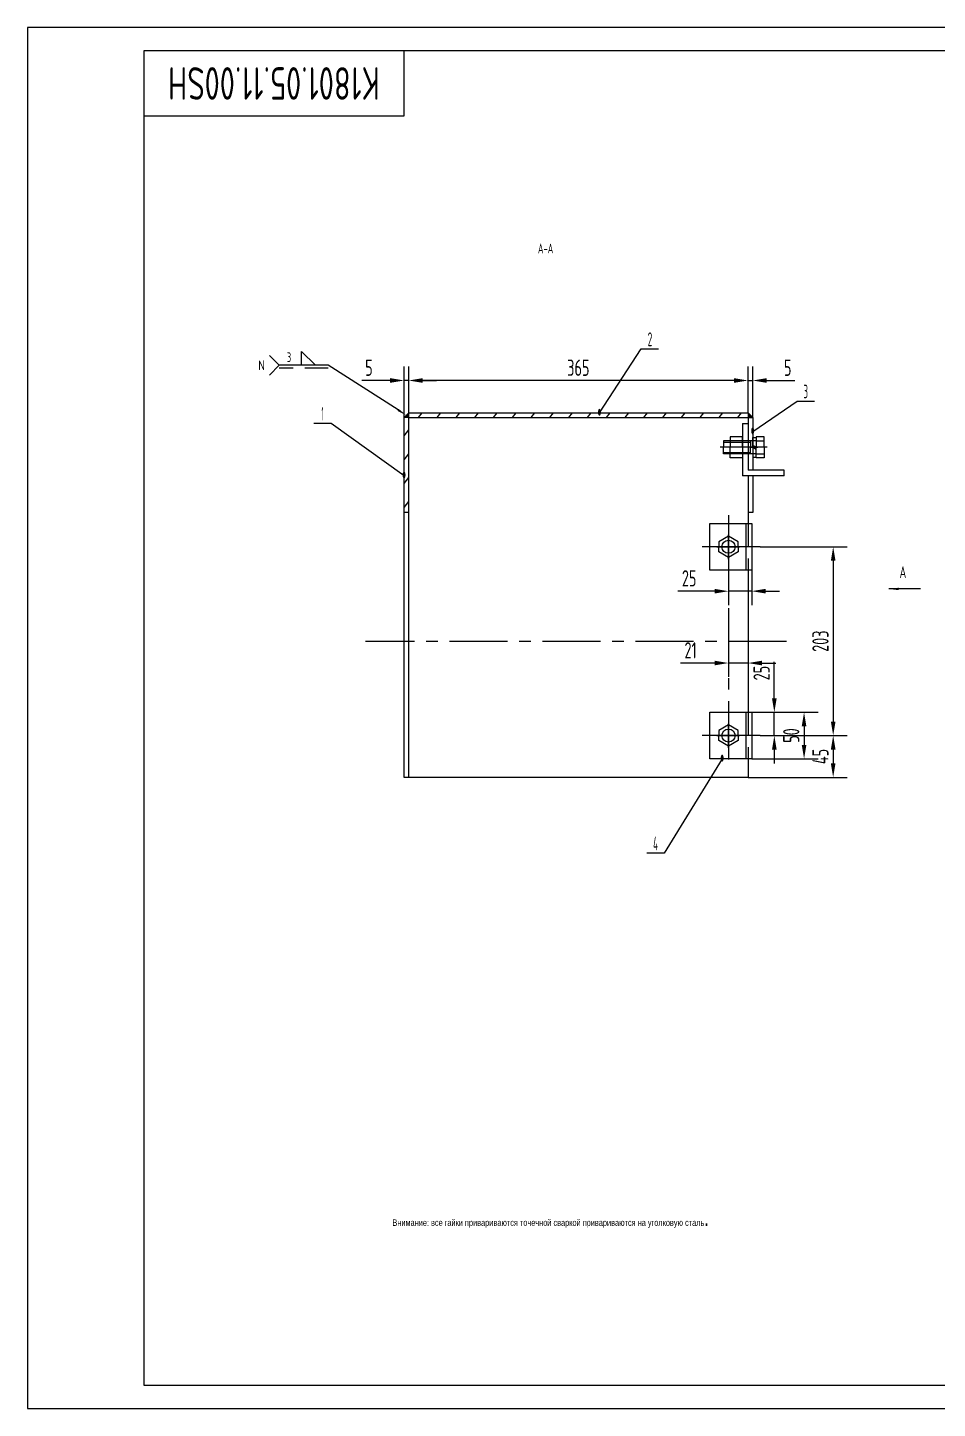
# Model space of a CAD drawing. Header units: millimetres. Extents: x 0 to 2100, y -57 to 1485.
# Drawn here: x 0 to 979, y 0 to 1485 of the extents above; entities that cross this region are included whole.
import ezdxf
from ezdxf.enums import TextEntityAlignment as Align

# ---------------------------------------------------------------- set-up
doc = ezdxf.new("R2010")
doc.units = ezdxf.units.MM
doc.header["$LTSCALE"] = 50
doc.linetypes.add('F', pattern=[0.75, 0.5, -0.25])
doc.linetypes.add('G', pattern=[2, 1.25, -0.25, 0.25, -0.25])
for name, color, linetype in [('01', 7, 'Continuous'), ('02', 1, 'Continuous'), ('04', 2, 'F'), ('05', 4, 'G'), ('08', 1, 'Continuous'), ('11', 3, 'Continuous'), ('13', 3, 'Continuous')]:
    doc.layers.add(name, color=color, linetype=linetype)
doc.styles.get("Standard").update_dxf_attribs({"font": 'isocp', "width": 0.707, "bigfont": 'intecad.shx'})
doc.dimstyles.new('INTE', dxfattribs={"dimscale": 5, "dimtxt": 3.5, "dimasz": 3, "dimexe": 3, "dimexo": 0, "dimgap": 1, "dimtad": 1, "dimdec": 0, "dimdsep": 46, "dimtxsty": 'Standard', "dimcen": 0, "dimclrd": 1, "dimclre": 1, "dimclrt": 3, "dimaunit": 1, "dimadec": 0, "dimazin": 0, "dimtfac": 1, "dimtmove": 0, "dimatfit": 0, "dimfxl": 0, "dimarcsym": 0})

# ---------------------------------------------------------------- blocks, each defined once
blk = doc.blocks.new('*U4')
at = {"layer": '01'}
for p, q in [((0, 11.4), (-10.5, 5.3)), ((-10.5, 5.3), (-10.5, 0)), ((-10.5, -5.3), (-10.5, 0)), ((10.5, 5.3), (0, 11.4)), ((10.5, 0), (10.5, 5.3)), ((10.5, 0), (10.5, -5.3)), ((0, -11.4), (-10.5, -5.3)), ((10.5, -5.3), (0, -11.4))]:
    blk.add_line(p, q, dxfattribs=at)
at = {"layer": '05'}
for p, q in [((-12.4, 0), (11.8, 0)), ((0, -13.2), (0, 12.8))]:
    blk.add_line(p, q, dxfattribs=at)
blk = doc.blocks.new('*U1')
at = {"layer": '01'}
for p, q in [((-8.8, 0), (-8.8, 11.4)), ((-8.8, 11.4), (0, 11.4)), ((0, 7), (-8.8, 7)), ((-8.8, 0), (-8.8, -11.4)), ((0, 11.4), (0, 0)), ((0, 7), (35, 7)), ((0, -11.4), (0, 0)), ((6, 7), (6, 0)), ((6, -7), (6, 0)), ((35, 7), (35, 0)), ((35, -7), (35, 0)), ((0, -7), (-8.8, -7)), ((-8.8, -11.4), (0, -11.4)), ((0, -7), (35, -7))]:
    blk.add_line(p, q, dxfattribs=at)
at = {"layer": '02'}
for p, q in [((35, 5.6), (6, 5.6)), ((35, -5.6), (6, -5.6))]:
    blk.add_line(p, q, dxfattribs=at)
at = {"layer": '05'}
blk.add_line((-11.9, 0), (38.5, 0), dxfattribs=at)
blk = doc.blocks.new('*U2')
at = {"layer": '01'}
for p, q in [((-13.3, 11.4), (0, 11.4)), ((-13.3, 0), (-13.3, 11.4)), ((-13.3, 7), (0, 7)), ((0, 11.4), (0, 0)), ((0, -11.4), (0, 0)), ((-13.3, 0), (-13.3, -11.4)), ((-13.3, -7), (0, -7)), ((-13.3, -11.4), (0, -11.4))]:
    blk.add_line(p, q, dxfattribs=at)
at = {"layer": '05'}
blk.add_line((-14.4, 0), (1.1, 0), dxfattribs=at)
blk = doc.blocks.new('*U3')
at = {"layer": '01'}
for p, q in [((-10.7, 3.6), (-10.7, 0)), ((0, 3.6), (-10.7, 3.6)), ((-10.7, 0), (0, 0)), ((0, 0), (-2.1, 3.6)), ((0, 3.6), (2.1, 0)), ((0, 3.6), (10.7, 3.6)), ((10.7, 0), (0, 0)), ((10.7, 3.6), (10.7, 0))]:
    blk.add_line(p, q, dxfattribs=at)
at = {"layer": '05'}
blk.add_line((0, 5.7), (0, -2.1), dxfattribs=at)
blk = doc.blocks.new('*D19')
at = {"layer": '08', "color": 1, "lineweight": -2}
for p, q in [((803.2, 763.6), (803.2, 803)), ((778.9, 748.6), (818.2, 748.6)), ((803.2, 723.6), (803.2, 748.6)), ((788, 723.6), (818.2, 723.6)), ((803.2, 708.6), (803.2, 693.6))]:
    blk.add_line(p, q, dxfattribs=at)
at = {"layer": '08', "color": 1}
for points in [[(800.7, 763.6), (805.7, 763.6), (803.2, 748.6)], [(800.7, 708.6), (805.7, 708.6), (803.2, 723.6)]]:
    blk.add_solid(points, dxfattribs=at)
at = {"layer": 'Defpoints', "color": 0}
for p in [(778.9, 748.6), (803.2, 748.6), (788, 723.6)]:
    blk.add_point(p, dxfattribs=at)
at = {"layer": '08', "color": 3, "insert": (789.5, 790.8), "char_height": 17.5, "attachment_point": 5, "rotation": 90}
blk.add_mtext('25', dxfattribs=at)
blk = doc.blocks.new('*D20')
at = {"layer": '08', "color": 1, "lineweight": -2}
for p, q in [((778.9, 748.6), (850.2, 748.6)), ((835.2, 733.6), (835.2, 713.6)), ((778.9, 698.6), (850.2, 698.6))]:
    blk.add_line(p, q, dxfattribs=at)
at = {"layer": '08', "color": 1}
for points in [[(832.7, 733.6), (837.7, 733.6), (835.2, 748.6)], [(832.7, 713.6), (837.7, 713.6), (835.2, 698.6)]]:
    blk.add_solid(points, dxfattribs=at)
at = {"layer": 'Defpoints', "color": 0}
for p in [(778.9, 748.6), (778.9, 698.6), (835.2, 698.6)]:
    blk.add_point(p, dxfattribs=at)
at = {"layer": '08', "color": 3, "insert": (821.4, 723.6), "char_height": 17.5, "attachment_point": 5, "rotation": 90}
blk.add_mtext('50', dxfattribs=at)
blk = doc.blocks.new('*D21')
at = {"layer": '08', "color": 1, "lineweight": -2}
for p, q in [((788, 723.6), (881.5, 723.6)), ((866.5, 708.6), (866.5, 693.6)), ((774.9, 678.6), (881.5, 678.6))]:
    blk.add_line(p, q, dxfattribs=at)
at = {"layer": '08', "color": 1}
for points in [[(864, 708.6), (869, 708.6), (866.5, 723.6)], [(864, 693.6), (869, 693.6), (866.5, 678.6)]]:
    blk.add_solid(points, dxfattribs=at)
at = {"layer": 'Defpoints', "color": 0}
for p in [(788, 723.6), (774.9, 678.6), (866.5, 678.6)]:
    blk.add_point(p, dxfattribs=at)
at = {"layer": '08', "color": 3, "insert": (852.8, 701.1), "char_height": 17.5, "attachment_point": 5, "rotation": 90}
blk.add_mtext('45', dxfattribs=at)
blk = doc.blocks.new('*D22')
at = {"layer": '08', "color": 1, "lineweight": -2}
for p, q in [((788, 926.6), (881.5, 926.6)), ((866.5, 911.6), (866.5, 738.6)), ((788, 723.6), (881.5, 723.6))]:
    blk.add_line(p, q, dxfattribs=at)
at = {"layer": '08', "color": 1}
for points in [[(864, 911.6), (869, 911.6), (866.5, 926.6)], [(864, 738.6), (869, 738.6), (866.5, 723.6)]]:
    blk.add_solid(points, dxfattribs=at)
at = {"layer": 'Defpoints', "color": 0}
for p in [(788, 926.6), (788, 723.6), (866.5, 723.6)]:
    blk.add_point(p, dxfattribs=at)
at = {"layer": '08', "color": 3, "insert": (852.8, 825.1), "char_height": 17.5, "attachment_point": 5, "rotation": 90}
blk.add_mtext('203', dxfattribs=at)
blk = doc.blocks.new('*D23')
at = {"layer": '08', "color": 1, "lineweight": -2}
for p, q in [((774.9, 1070.6), (774.9, 1120.5)), ((779.9, 1065.6), (779.9, 1120.5)), ((759.9, 1105.5), (744.9, 1105.5)), ((774.9, 1105.5), (779.9, 1105.5)), ((794.9, 1105.5), (825.3, 1105.5))]:
    blk.add_line(p, q, dxfattribs=at)
at = {"layer": '08', "color": 1}
for points in [[(759.9, 1108), (759.9, 1103), (774.9, 1105.5)], [(794.9, 1108), (794.9, 1103), (779.9, 1105.5)]]:
    blk.add_solid(points, dxfattribs=at)
at = {"layer": 'Defpoints', "color": 0}
for p in [(779.9, 1105.5), (774.9, 1070.6), (779.9, 1065.6)]:
    blk.add_point(p, dxfattribs=at)
at = {"layer": '08', "color": 3, "insert": (817.6, 1119.2), "char_height": 17.5, "attachment_point": 5}
blk.add_mtext('5', dxfattribs=at)
blk = doc.blocks.new('*D24')
at = {"layer": '08', "color": 1, "lineweight": -2}
for p, q in [((409.9, 1070.6), (409.9, 1120.5)), ((774.9, 1070.6), (774.9, 1120.5)), ((759.9, 1105.5), (424.9, 1105.5))]:
    blk.add_line(p, q, dxfattribs=at)
at = {"layer": '08', "color": 1}
for points in [[(424.9, 1108), (424.9, 1103), (409.9, 1105.5)], [(759.9, 1108), (759.9, 1103), (774.9, 1105.5)]]:
    blk.add_solid(points, dxfattribs=at)
at = {"layer": 'Defpoints', "color": 0}
for p in [(409.9, 1105.5), (409.9, 1070.6), (774.9, 1070.6)]:
    blk.add_point(p, dxfattribs=at)
at = {"layer": '08', "color": 3, "insert": (592.4, 1119.2), "char_height": 17.5, "attachment_point": 5}
blk.add_mtext('365', dxfattribs=at)
blk = doc.blocks.new('*D25')
at = {"layer": '08', "color": 1, "lineweight": -2}
for p, q in [((404.9, 1065.6), (404.9, 1120.5)), ((409.9, 1070.6), (409.9, 1120.5)), ((389.9, 1105.5), (359.4, 1105.5)), ((409.9, 1105.5), (404.9, 1105.5)), ((424.9, 1105.5), (439.9, 1105.5))]:
    blk.add_line(p, q, dxfattribs=at)
at = {"layer": '08', "color": 1}
for points in [[(389.9, 1108), (389.9, 1103), (404.9, 1105.5)], [(424.9, 1108), (424.9, 1103), (409.9, 1105.5)]]:
    blk.add_solid(points, dxfattribs=at)
at = {"layer": 'Defpoints', "color": 0}
for p in [(404.9, 1105.5), (409.9, 1070.6), (404.9, 1065.6)]:
    blk.add_point(p, dxfattribs=at)
at = {"layer": '08', "color": 3, "insert": (367.1, 1119.2), "char_height": 17.5, "attachment_point": 5}
blk.add_mtext('5', dxfattribs=at)
blk = doc.blocks.new('*D26')
at = {"layer": '08', "color": 1, "lineweight": -2}
for p, q in [((753.9, 901.6), (753.9, 863.9)), ((778.9, 901.6), (778.9, 863.9)), ((738.9, 878.9), (699.4, 878.9)), ((778.9, 878.9), (753.9, 878.9)), ((793.9, 878.9), (808.9, 878.9))]:
    blk.add_line(p, q, dxfattribs=at)
at = {"layer": '08', "color": 1}
for points in [[(738.9, 881.4), (738.9, 876.4), (753.9, 878.9)], [(793.9, 881.4), (793.9, 876.4), (778.9, 878.9)]]:
    blk.add_solid(points, dxfattribs=at)
at = {"layer": 'Defpoints', "color": 0}
for p in [(753.9, 901.6), (778.9, 901.6), (753.9, 878.9)]:
    blk.add_point(p, dxfattribs=at)
at = {"layer": '08', "color": 3, "insert": (711.6, 892.7), "char_height": 17.5, "attachment_point": 5}
blk.add_mtext('25', dxfattribs=at)
blk = doc.blocks.new('*D27')
at = {"layer": '08', "color": 1, "lineweight": -2}
for p, q in [((753.9, 802), (753.9, 786.6)), ((774.9, 802), (774.9, 786.6)), ((738.9, 801.6), (702.4, 801.6)), ((774.9, 801.6), (753.9, 801.6)), ((789.9, 801.6), (804.9, 801.6))]:
    blk.add_line(p, q, dxfattribs=at)
at = {"layer": '08', "color": 1}
for points in [[(738.9, 804.1), (738.9, 799.1), (753.9, 801.6)], [(789.9, 804.1), (789.9, 799.1), (774.9, 801.6)]]:
    blk.add_solid(points, dxfattribs=at)
at = {"layer": 'Defpoints', "color": 0}
for p in [(753.9, 802), (774.9, 802), (753.9, 801.6)]:
    blk.add_point(p, dxfattribs=at)
at = {"layer": '08', "color": 3, "insert": (713.1, 815.3), "char_height": 17.5, "attachment_point": 5}
blk.add_mtext('21', dxfattribs=at)
blk = doc.blocks.new('*U28', base_point=(322.1, 910.3))
at = {"layer": '01'}
blk.add_lwpolyline([(209.4, 979), (224.4, 964), (209.4, 964)], close=True, dxfattribs=at)
at = {"layer": '02'}
for points in [[(174.8, 974.6), (185.4, 964), (174.8, 953.4)], [(313.3, 916), (237.9, 964), (185.4, 964)]]:
    blk.add_lwpolyline(points, dxfattribs=at)
blk.add_lwpolyline([(322.1, 910.3, 0, 2.4, 0), (313.3, 916, 2.4, 2.4, 0)], format="xyseb", dxfattribs=at)
at = {"layer": '04'}
blk.add_line((237.9, 960.9), (185.4, 960.9), dxfattribs=at)
at = {"layer": '13', "width": 1.010989}
blk.add_text('N', height=10.5, dxfattribs=at).set_placement((162.9, 958.8), (169.8, 958.8), align=Align.FIT)
at = {"layer": '13', "width": 0.707}
blk.add_text('3', height=10.5, dxfattribs=at).set_placement((193.5, 967.5))
blk = doc.blocks.new('*U42', base_point=(251.96, 168.31))
at = {"layer": '01'}
for p, q in [((251.96, 168.31), (251.96, 182.31)), ((195.96, 168.31), (251.96, 168.31))]:
    blk.add_line(p, q, dxfattribs=at)
blk = doc.blocks.new('*U43')
at = {"layer": '04'}
blk.add_blockref('*U42', (0, 0), dxfattribs=at)
blk = doc.blocks.new('*U44')
at = {"layer": '01'}
for points in [[(415, 292), (25, 292)], [(25, 292), (25, 5)], [(415, 5), (415, 292)], [(25, 5), (415, 5)]]:
    blk.add_lwpolyline(points, dxfattribs=at)
at = {"layer": '02'}
for points in [[(420, 297), (0, 297)], [(0, 297), (0, 0)], [(420, 0), (420, 297)], [(0, 0), (420, 0)]]:
    blk.add_lwpolyline(points, dxfattribs=at)

msp = doc.modelspace()

# ---------------------------------------------------------------- hatches: boundary and pattern name
for points in [[(409.9, 1070.6), (404.9, 1065.6), (409.9, 1065.6)], [(774.9, 1070.6), (774.9, 1065.6), (779.9, 1065.6)]]:
    msp.add_hatch(color=256).paths.add_polyline_path(points)
at = {"layer": '02', "linetype": 'Continuous'}
h = msp.add_hatch(dxfattribs=at)
h.set_pattern_fill('ANSI31', color=1, scale=5, angle=6.7532, style=0)
h.set_pattern_definition([(51.7532, (85.236, 204.455), (-12.46745, 9.82742), [])])
h.paths.add_polyline_path([(404.9, 963.6), (409.9, 963.6), (409.9, 1065.6), (404.9, 1065.6)])
h.paths.add_polyline_path([(409.9, 1070.6), (409.9, 1065.6), (774.9, 1065.6), (774.9, 1070.6)])

# ---------------------------------------------------------------- linework, layer by layer
for p, q in [((409.9, 1070.6), (404.9, 1065.6)), ((409.9, 678.6), (409.9, 1070.6)), ((409.9, 1070.6), (774.9, 1070.6)), ((774.9, 1070.6), (774.9, 1008.9)), ((774.9, 1070.6), (779.9, 1065.6)), ((404.9, 678.6), (404.9, 1065.6)), ((409.9, 1065.6), (404.9, 1065.6)), ((768.9, 1059.3), (768.9, 1003.1)), ((768.9, 1059.3), (774.9, 1059.3)), ((774.9, 1065.6), (779.9, 1065.6)), ((779.9, 1065.6), (779.9, 1008.9)), ((813.9, 1003.1), (768.9, 1003.1)), ((813.9, 1008.9), (774.9, 1008.9)), ((774.9, 1003.1), (774.9, 951.6)), ((779.9, 1003.1), (779.9, 963.6)), ((813.9, 1003.1), (813.9, 1008.9)), ((409.9, 963.6), (404.9, 963.6)), ((733.9, 901.6), (733.9, 951.6)), ((733.9, 951.6), (778.9, 951.6)), ((772.9, 901.6), (772.9, 951.6)), ((779.9, 963.6), (774.9, 963.6)), ((778.9, 951.6), (778.9, 901.6)), ((778.9, 901.6), (733.9, 901.6)), ((774.9, 901.6), (774.9, 748.6)), ((733.9, 698.6), (733.9, 748.6)), ((733.9, 748.6), (778.9, 748.6)), ((772.9, 698.6), (772.9, 748.6)), ((778.9, 748.6), (778.9, 698.6)), ((778.9, 698.6), (733.9, 698.6)), ((774.9, 698.6), (774.9, 678.6)), ((409.9, 678.6), (404.9, 678.6)), ((774.9, 678.6), (409.9, 678.6))]:
    msp.add_line(p, q)
at = {"layer": '01', "color": 7, "linetype": 'Continuous'}
msp.add_line((409.9, 1065.6), (774.9, 1065.6), dxfattribs=at)
at = {"layer": '02'}
for p, q in [((615.1, 1070.6), (660.1, 1139.4)), ((660.1, 1139.4), (678.7, 1139.4)), ((779.9, 1050.5), (827.7, 1083.3)), ((827.7, 1083.3), (846.3, 1083.3)), ((326.5, 1059.4), (307.9, 1059.4)), ((404.9, 1003.1), (326.5, 1059.4)), ((960.5, 881.3), (926.3, 881.3)), ((747.1, 698.6), (684.7, 597.2)), ((684.7, 597.2), (666.1, 597.2))]:
    msp.add_line(p, q, dxfattribs=at)
msp.add_lwpolyline([(937.1, 881.3, 2.7, 0, 0), (926.3, 881.3, 0, 0, 0)], format="xyseb", dxfattribs=at)
at = {"layer": '02', "color": 1, "linetype": 'Continuous'}
for centre in [(753.9, 926.6), (753.9, 723.6)]:
    msp.add_circle(centre, 7, dxfattribs=at)
at = {"layer": '04', "color": 2, "linetype": 'F'}
for p, q in [((774.9, 951.6), (774.9, 901.6)), ((774.9, 748.6), (774.9, 698.6))]:
    msp.add_line(p, q, dxfattribs=at)
at = {"layer": '05', "color": 4, "linetype": 'G'}
for p, q in [((753.9, 960.5), (753.9, 690.8)), ((788, 926.6), (720.7, 926.6)), ((816.2, 824.6), (363.4, 824.6)), ((788, 723.6), (720.7, 723.6))]:
    msp.add_line(p, q, dxfattribs=at)

# ---------------------------------------------------------------- block references
at = {"xscale": -1}
for name, p in [('*U1', (783.5, 1033.6)), ('*U2', (755.6, 1033.6))]:
    msp.add_blockref(name, p, dxfattribs=at)
at = {"xscale": -1, "rotation": 90}
msp.add_blockref('*U3', (783.5, 1033.6), dxfattribs=at)
for p in [(753.9, 926.6), (753.9, 723.6)]:
    msp.add_blockref('*U4', p)
at = {"layer": '01', "xscale": 5, "yscale": 5, "zscale": 5}
msp.add_blockref('*U44', (0, 0), dxfattribs=at)
at = {"layer": '01', "xscale": 5, "yscale": 5}
msp.add_blockref('*U43', (405, 1390), dxfattribs=at)
at = {"layer": '05'}
msp.add_blockref('*U28', (407.4, 1068.1), dxfattribs=at)

# ---------------------------------------------------------------- texts
at = {"layer": '01', "insert": (548.9, 1252.7), "char_height": 10.5, "width": 177.644, "attachment_point": 1}
msp.add_mtext('A-A', dxfattribs=at)
at = {"layer": '01', "insert": (392.4, 213.8), "char_height": 17.5, "attachment_point": 1}
msp.add_mtext('{\\fArial|b0|i0|c204|p34;\\H0.4x;\\C3;Внимание: все гайки привариваются точечной сваркой привариваются на уголковую сталь\\H2.5x;.}', dxfattribs=at)
at = {"layer": '02', "width": 0.605172}
for p, p2 in [((613.3, 1067.6), (616.9, 1067.6)), ((778.1, 1047.5), (781.7, 1047.5)), ((403.1, 1000.1), (406.7, 1000.1)), ((745.3, 695.6), (748.9, 695.6))]:
    msp.add_text('\\M+5A1F1', height=6, dxfattribs=at).set_placement(p, p2, align=Align.FIT)
at = {"layer": '11', "width": 0.695664}
msp.add_text('K1801.05.11.00SH', height=35, rotation=180, dxfattribs=at).set_placement((378.9, 1442.5), (151.1, 1442.5), align=Align.FIT)
at = {"layer": '11'}
for s, width, p, p2 in [('2', 0.562593, (666.9, 1142.4), (672, 1142.4)), ('3', 0.527686, (834.7, 1086.3), (839.4, 1086.3)), ('1', 0.404, (316.2, 1062.4), (318.3, 1062.4)), ('4', 0.543846, (672.8, 600.2), (678.1, 600.2))]:
    msp.add_text(s, height=14.8, dxfattribs=dict(at, width=width)).set_placement(p, p2, align=Align.FIT)
at = {"layer": '11', "width": 0.707}
msp.add_text('A', height=12.6, dxfattribs=at).set_placement((937.9, 889.3), align=Align.BOTTOM_LEFT)

# ---------------------------------------------------------------- dimensions: what is measured, and where the dimension line sits
at = {"layer": '08'}
for base, p1, p2, picture, middle in [((404.9, 1105.5), (409.9, 1070.6), (404.9, 1065.6), '*D25', (367.1, 1119.2)), ((409.9, 1105.5), (774.9, 1070.6), (409.9, 1070.6), '*D24', (592.4, 1119.2)), ((779.9, 1105.5), (774.9, 1070.6), (779.9, 1065.6), '*D23', (817.6, 1119.2)), ((753.9, 878.9), (778.9, 901.6), (753.9, 901.6), '*D26', (711.6, 892.7)), ((753.9, 801.6), (774.9, 802), (753.9, 802), '*D27', (713.1, 815.3))]:
    dim = msp.add_linear_dim(base=base, p1=p1, p2=p2, dimstyle='INTE', dxfattribs=at)
    dim.commit()
    dim.dimension.update_dxf_attribs({"geometry": picture, "text_midpoint": middle})
for base, p1, p2, picture, middle in [((866.5, 723.6), (788, 926.6), (788, 723.6), '*D22', (852.8, 825.1)), ((803.2, 748.6), (788, 723.6), (778.9, 748.6), '*D19', (789.5, 790.8)), ((835.2, 698.6), (778.9, 748.6), (778.9, 698.6), '*D20', (821.4, 723.6)), ((866.5, 678.6), (788, 723.6), (774.9, 678.6), '*D21', (852.8, 701.1))]:
    dim = msp.add_linear_dim(base=base, p1=p1, p2=p2, angle=90, dimstyle='INTE', dxfattribs=at)
    dim.commit()
    dim.dimension.update_dxf_attribs({"geometry": picture, "text_midpoint": middle})

doc.saveas('drawing.dxf')
